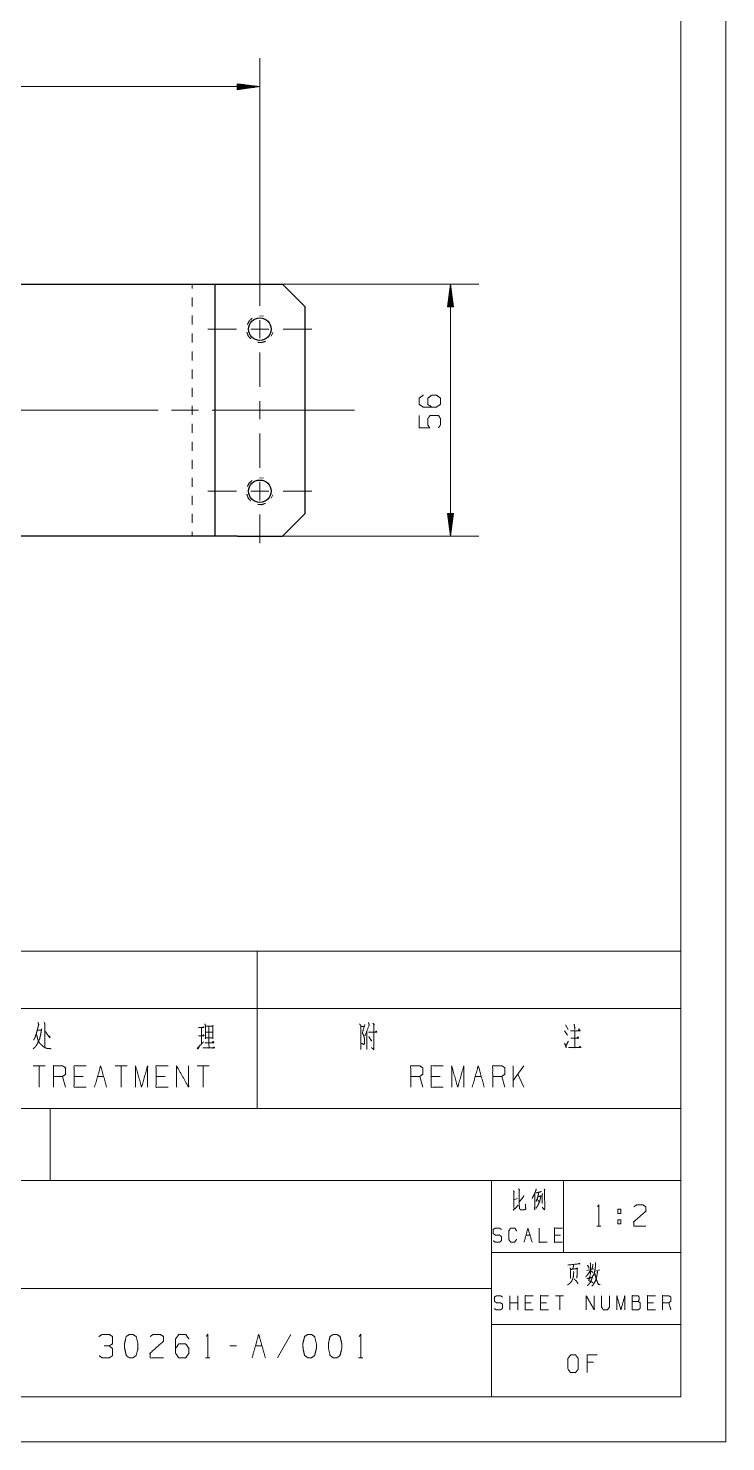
# Model space of a CAD drawing. Header units: millimetres. Extents: x 0 to 210, y 0 to 297.
# Drawn here: x 132.6 to 210, y 0 to 156.9 of the extents above; entities that cross this region are included whole.
import ezdxf

# ---------------------------------------------------------------- set-up
doc = ezdxf.new("R2010")
doc.units = ezdxf.units.MM
doc.layers.add('101', color=7, linetype='Continuous', true_color=0xffffff)

msp = doc.modelspace()

# ---------------------------------------------------------------- linework, layer by layer
at = {"layer": '101', "color": 133, "linetype": 'Continuous', "lineweight": 18}
for p, q in [((210, 0), (210, 297)), ((205, 5), (205, 292)), ((25, 37), (205, 37)), ((135, 37), (135, 29)), ((25, 29), (205, 29)), ((184, 29), (184, 5)), ((192, 29), (192, 21)), ((184, 21), (205, 21)), ((75, 17), (184, 17)), ((184, 13), (205, 13)), ((25, 5), (205, 5)), ((25, 5), (205, 5)), ((0, 0), (210, 0))]:
    msp.add_line(p, q, dxfattribs=at)
at = {"layer": '101', "color": 22, "linetype": 'Continuous', "lineweight": 18}
for p, q in [((158.29, 129.28), (158.29, 153.61)), ((155.75, 150.77), (155.78, 150.77)), ((155.75, 150.77), (155.78, 150.77)), ((158.29, 150.44), (155.75, 150.77)), ((155.75, 150.77), (155.75, 150.1)), ((155.75, 150.72), (156.17, 150.72)), ((155.75, 150.67), (156.55, 150.67)), ((78.29, 150.44), (158.29, 150.44)), ((155.75, 150.62), (156.94, 150.62)), ((155.75, 150.56), (157.32, 150.56)), ((155.75, 150.51), (157.71, 150.51)), ((155.75, 150.46), (158.1, 150.46)), ((155.75, 150.1), (158.29, 150.44)), ((155.75, 150.41), (158.1, 150.41)), ((155.75, 150.36), (157.71, 150.36)), ((155.75, 150.31), (157.32, 150.31)), ((155.75, 150.26), (156.94, 150.26)), ((155.75, 150.21), (156.55, 150.21)), ((155.75, 150.16), (156.17, 150.16)), ((155.75, 150.11), (155.78, 150.11)), ((155.75, 150.11), (155.78, 150.11)), ((150.79, 128.52), (182.61, 128.52)), ((179.44, 128.52), (179.1, 125.98)), ((179.26, 125.98), (179.26, 127.17)), ((179.31, 125.98), (179.31, 127.55)), ((179.36, 125.98), (179.36, 127.94)), ((179.41, 125.98), (179.41, 128.32)), ((179.44, 128.52), (179.44, 100.52)), ((179.77, 125.98), (179.44, 128.52)), ((179.46, 125.98), (179.46, 128.32)), ((179.51, 125.98), (179.51, 127.94)), ((179.56, 125.98), (179.56, 127.55)), ((179.61, 125.98), (179.61, 127.17)), ((179.1, 125.98), (179.77, 125.98)), ((179.11, 125.98), (179.11, 126.01)), ((179.11, 125.98), (179.11, 126.01)), ((179.16, 125.98), (179.16, 126.4)), ((179.21, 125.98), (179.21, 126.78)), ((179.66, 125.98), (179.66, 126.78)), ((179.72, 125.98), (179.72, 126.4)), ((179.77, 125.98), (179.77, 126.01)), ((179.77, 125.98), (179.77, 126.01)), ((179.1, 103.06), (179.44, 100.52)), ((179.77, 103.06), (179.1, 103.06)), ((179.11, 103.06), (179.11, 103.03)), ((179.11, 103.06), (179.11, 103.03)), ((179.16, 103.06), (179.16, 102.64)), ((179.21, 103.06), (179.21, 102.25)), ((179.26, 103.06), (179.26, 101.87)), ((179.31, 103.06), (179.31, 101.48)), ((179.36, 103.06), (179.36, 101.1)), ((179.41, 103.06), (179.41, 100.71)), ((179.44, 100.52), (179.77, 103.06)), ((179.46, 103.06), (179.46, 100.71)), ((179.51, 103.06), (179.51, 101.1)), ((179.56, 103.06), (179.56, 101.48)), ((179.61, 103.06), (179.61, 101.87)), ((179.66, 103.06), (179.66, 102.25)), ((179.72, 103.06), (179.72, 102.64)), ((179.77, 103.06), (179.77, 103.03)), ((179.77, 103.06), (179.77, 103.03)), ((150.79, 100.52), (182.61, 100.52))]:
    msp.add_line(p, q, dxfattribs=at)
at = {"layer": '101', "color": 151, "linetype": 'Continuous', "lineweight": 18}
for p, q in [((158.29, 126.11), (158.29, 129.28)), ((158.29, 122.51), (158.29, 124.52)), ((155.7, 123.52), (152.52, 123.52)), ((159.29, 123.52), (157.29, 123.52)), ((160.88, 123.52), (164.05, 123.52)), ((158.29, 117.11), (158.29, 120.93)), ((158.29, 113.51), (158.29, 115.52)), ((131.19, 114.52), (146.99, 114.52)), ((152.99, 114.52), (168.79, 114.52)), ((158.29, 108.11), (158.29, 111.93)), ((155.7, 105.52), (152.52, 105.52)), ((159.29, 105.52), (157.29, 105.52)), ((158.29, 104.51), (158.29, 106.52)), ((160.88, 105.52), (164.05, 105.52)), ((158.29, 102.93), (158.29, 99.75))]:
    msp.add_line(p, q, dxfattribs=at)
at = {"layer": '101', "color": 72, "linetype": 'Continuous', "lineweight": 25}
for p, q in [((85.79, 128.52), (150.79, 128.52)), ((153.29, 128.52), (153.29, 100.52)), ((155.79, 128.52), (160.79, 128.52)), ((163.29, 126.02), (160.79, 128.52)), ((163.29, 126.02), (163.29, 103.02)), ((160.79, 100.52), (163.29, 103.02)), ((150.79, 100.52), (85.79, 100.52)), ((155.79, 100.52), (160.79, 100.52))]:
    msp.add_line(p, q, dxfattribs=at)
at = {"layer": '101', "color": 53, "linetype": 'Continuous', "lineweight": 18}
for p, q in [((150.79, 128.02), (150.79, 128.52)), ((150.79, 126.02), (150.79, 127.02)), ((150.79, 124.02), (150.79, 125.02)), ((150.79, 122.02), (150.79, 123.02)), ((150.79, 120.02), (150.79, 121.02)), ((150.79, 118.02), (150.79, 119.02)), ((150.79, 116.02), (150.79, 117.02)), ((150.79, 114.02), (150.79, 115.02)), ((150.79, 112.02), (150.79, 113.02)), ((150.79, 110.02), (150.79, 111.02)), ((150.79, 108.02), (150.79, 109.02)), ((150.79, 106.02), (150.79, 107.02)), ((150.79, 104.02), (150.79, 105.02)), ((150.79, 102.02), (150.79, 103.02)), ((150.79, 100.52), (150.79, 101.02))]:
    msp.add_line(p, q, dxfattribs=at)
at = {"layer": '101', "color": 53, "linetype": 'Continuous', "lineweight": 13}
for p, q in [((158.68, 124.97), (158.24, 125)), ((159.54, 122.74), (159.74, 123.13)), ((158.68, 106.97), (158.24, 107)), ((159.54, 104.74), (159.74, 105.13))]:
    msp.add_line(p, q, dxfattribs=at)
at = {"layer": '101', "color": 72, "linetype": 'Continuous', "lineweight": 18}
for p, q in [((128, 54.46), (158, 54.46)), ((158, 54.46), (158, 48.11)), ((158, 54.46), (205, 54.46)), ((205, 54.46), (205, 48.11)), ((128, 48.11), (158, 48.11)), ((158, 48.11), (205, 48.11)), ((158, 48.11), (158, 37)), ((205, 48.11), (205, 37)), ((133.6, 45.68), (134.03, 45.68)), ((151.81, 45.95), (151.81, 44.13)), ((169.52, 46.1), (169.87, 46.1)), ((170.17, 45.6), (170.17, 43.53)), ((170.84, 46.45), (171.02, 46.3)), ((192.12, 45.6), (192.42, 45.12)), ((192.21, 46.3), (192.51, 45.75)), ((152.25, 45.48), (153.03, 45.48)), ((134.45, 41.74), (133.11, 41.74)), ((133.78, 41.74), (133.78, 39.36)), ((143.56, 41.74), (142.21, 41.74)), ((142.88, 41.74), (142.88, 39.36)), ((152.66, 41.74), (151.32, 41.74)), ((151.99, 41.74), (151.99, 39.36)), ((186.41, 39.36), (186.41, 41.74)), ((187.58, 41.74), (186.41, 40.09)), ((136.73, 39.36), (136.39, 40.56)), ((138.67, 40.56), (137.66, 40.56)), ((140.27, 40.56), (140.94, 40.56)), ((147.77, 40.56), (146.76, 40.56)), ((176.37, 39.36), (176.04, 40.56)), ((178.31, 40.56), (177.31, 40.56)), ((182.19, 40.56), (182.87, 40.56)), ((185.48, 39.36), (185.14, 40.56)), ((187.58, 39.36), (186.91, 40.79)), ((128, 37), (158, 37)), ((158, 37), (205, 37)), ((186.57, 26.88), (186.89, 27.01)), ((195.7, 23.93), (196.13, 23.93)), ((198.01, 24.65), (198.35, 24.65)), ((198.01, 24.65), (198.01, 24.18)), ((187.83, 22.95), (188.27, 22.95)), ((191.67, 22.95), (191, 22.95)), ((194.57, 19.02), (195.36, 19.18)), ((195.48, 18.95), (196.02, 19.08)), ((186.03, 14.64), (186.03, 16.21)), ((186.92, 14.64), (186.92, 16.21)), ((192.01, 16.21), (191.12, 16.21)), ((191.57, 16.21), (191.57, 14.64)), ((186.92, 15.43), (186.03, 15.43)), ((188.4, 15.43), (187.73, 15.43)), ((190.09, 15.43), (189.43, 15.43)), ((201.97, 15.43), (201.31, 15.43)), ((203.89, 14.64), (203.67, 15.43)), ((161.73, 11.92), (160.25, 9.3)), ((155.7, 10.63), (154.96, 10.63)), ((157.79, 10.63), (158.53, 10.63)), ((152.27, 9.3), (152.74, 9.3)), ((169.24, 9.3), (169.71, 9.3)), ((195.32, 8.85), (194.63, 8.85))]:
    msp.add_line(p, q, dxfattribs=at)
at = {"layer": '101', "color": 72, "linetype": 'Continuous', "lineweight": 25}
for centre in [(158.29, 123.52), (158.29, 105.52)]:
    msp.add_circle(centre, 1.25, dxfattribs=at)
for points, knots in [([(150.79, 128.52), (151.56, 128.52), (152.81, 128.52), (153.29, 128.52)], [0, 0, 0.309018, 0.809016, 1, 1]), ([(153.29, 128.52), (153.77, 128.52), (154.32, 128.52), (155.79, 128.52)], [0, 0, 0.190984, 0.412216, 1, 1]), ([(153.29, 100.52), (153.17, 100.52), (152.26, 100.52), (150.79, 100.52)], [0, 0, 0.048944, 0.412214, 1, 1]), ([(155.79, 100.52), (155.02, 100.52), (153.77, 100.52), (153.29, 100.52)], [0, 0, 0.309016, 0.809016, 1, 1])]:
    msp.add_open_spline(points, degree=1, knots=knots, dxfattribs=at)
at = {"layer": '101', "color": 53, "linetype": 'Continuous', "lineweight": 13}
for points, knots in [([(157.43, 124.72), (157.1, 124.43), (156.9, 124.04)], [0, 0, 0.499999, 1, 1]), ([(156.85, 123.18), (156.99, 122.77), (157.28, 122.44)], [0, 0, 0.499997, 1, 1]), ([(158.05, 122.06), (158.48, 122.03), (158.9, 122.17)], [0, 0, 0.500006, 1, 1]), ([(157.43, 106.72), (157.1, 106.43), (156.9, 106.04)], [0, 0, 0.500008, 1, 1]), ([(156.85, 105.18), (156.99, 104.77), (157.28, 104.44)], [0, 0, 0.500007, 1, 1]), ([(158.05, 104.06), (158.48, 104.03), (158.9, 104.17)], [0, 0, 0.500006, 1, 1])]:
    msp.add_open_spline(points, degree=1, knots=knots, dxfattribs=at)
at = {"layer": '101', "color": 72, "linetype": 'Continuous', "lineweight": 18}
for points, knots in [([(177.39, 114.85), (176.92, 115.17), (176.92, 115.86), (177.39, 116.2), (177.87, 116.2), (178.34, 115.86), (178.34, 115.17), (177.87, 114.85), (176.44, 114.85), (175.97, 115.17), (175.97, 115.86), (176.44, 116.2)], [0, 0, 0.076964, 0.169761, 0.248075, 0.312018, 0.390331, 0.483128, 0.560093, 0.751925, 0.82889, 0.921687, 1, 1]), ([(178.12, 112.56), (178.34, 112.89), (178.34, 113.58), (178.12, 113.92), (177.17, 113.92), (176.92, 113.58), (176.92, 112.89), (177.14, 112.56), (175.97, 112.56), (175.97, 113.92)], [0, 0, 0.062228, 0.168343, 0.230571, 0.376815, 0.441266, 0.547381, 0.609609, 0.79049, 1, 1]), ([(134.06, 45.85), (133.95, 45.12), (133.88, 44.9), (133.85, 44.73), (133.74, 44.55), (133.65, 44.35), (133.6, 44.2), (133.48, 44), (133.37, 43.85), (133.14, 43.63)], [0, 0, 0.296654, 0.39214, 0.464421, 0.547268, 0.635794, 0.700206, 0.795423, 0.869796, 1, 1]), ([(133.65, 46.55), (133.74, 46.33), (133.65, 46), (133.62, 45.83), (133.55, 45.6), (133.48, 45.35), (133.41, 45.12), (133.35, 44.93), (133.27, 44.77), (133.16, 44.6)], [0, 0, 0.116543, 0.278922, 0.364994, 0.478699, 0.603955, 0.717661, 0.817415, 0.901348, 1, 1]), ([(134.36, 46.53), (134.43, 46.35), (134.43, 43.83)], [0, 0, 0.06955, 1, 1]), ([(134.4, 45.65), (134.98, 44.85), (134.98, 45.08)], [0, 0, 0.814823, 1, 1]), ([(151.49, 45.98), (152.1, 45.98), (152.02, 46.08), (151.99, 45.95)], [0, 0, 0.704249, 0.847765, 1, 1]), ([(152.17, 46.38), (152.25, 46.22), (152.25, 44.73), (152.25, 44.85), (153.07, 44.85), (153.07, 44.73), (153.07, 46.22), (153.07, 46.13), (152.25, 46.13), (152.64, 46.13), (152.64, 43.73), (151.94, 43.73), (153.28, 43.73), (153.19, 43.78), (153.17, 43.83), (153.07, 43.67)], [0, 0, 0.016858, 0.162099, 0.174203, 0.252928, 0.265032, 0.410274, 0.419956, 0.498682, 0.536333, 0.76872, 0.837177, 0.967246, 0.977078, 0.982212, 1, 1]), ([(169.34, 46.38), (169.5, 46.22), (169.5, 43.53)], [0, 0, 0.074912, 1, 1]), ([(169.94, 46.33), (169.66, 45.37), (169.77, 45.2), (169.84, 45.02), (169.91, 44.68), (169.91, 44.25), (169.84, 44.1), (169.59, 44.23)], [0, 0, 0.379816, 0.458223, 0.530548, 0.667372, 0.830226, 0.89377, 1, 1]), ([(170.33, 46.53), (170.44, 46.3), (169.96, 45.08)], [0, 0, 0.1591, 1, 1]), ([(170.35, 45.48), (171.27, 45.48), (171.2, 45.62), (171.14, 45.5)], [0, 0, 0.752925, 0.888766, 1, 1]), ([(170.95, 46.35), (170.95, 43.53), (170.68, 43.75)], [0, 0, 0.890401, 1, 1]), ([(193.26, 45.6), (193.26, 43.75), (192.55, 43.75), (193.94, 43.75), (193.8, 43.9), (193.71, 43.75)], [0, 0, 0.426897, 0.590045, 0.912257, 0.959827, 1, 1]), ([(192.78, 45.62), (193.84, 45.62), (193.71, 45.83), (193.66, 45.65)], [0, 0, 0.717264, 0.876322, 1, 1]), ([(193.17, 46.35), (193.26, 45.87), (193.27, 45.98), (193.22, 45.75)], [0, 0, 0.592187, 0.716659, 1, 1]), ([(133.48, 45.2), (133.55, 45.02), (133.6, 44.83), (133.64, 44.65), (133.81, 44.3), (133.9, 44.2), (134.15, 43.95), (134.29, 43.83), (134.47, 43.73), (134.71, 43.65), (134.94, 43.65), (135.12, 43.63)], [0, 0, 0.075193, 0.157622, 0.228748, 0.384953, 0.438117, 0.578252, 0.653438, 0.734338, 0.837349, 0.928887, 1, 1]), ([(151.57, 43.85), (151.41, 43.6), (151.34, 43.67), (152.02, 44.38)], [0, 0, 0.214442, 0.289032, 1, 1]), ([(151.48, 45.05), (152.1, 45.05), (152.02, 45.2), (151.99, 45.08)], [0, 0, 0.676568, 0.857927, 1, 1]), ([(152.17, 44.3), (153.17, 44.3), (153.1, 44.48), (153.03, 44.33)], [0, 0, 0.739677, 0.87825, 1, 1]), ([(170.37, 45), (170.68, 44.48), (170.7, 44.58), (170.61, 44.6)], [0, 0, 0.760435, 0.886228, 1, 1]), ([(192.12, 44.23), (192.3, 43.73), (192.27, 43.95), (192.53, 44.48)], [0, 0, 0.393933, 0.563116, 1, 1]), ([(192.8, 44.8), (193.68, 44.8), (193.59, 44.95), (193.5, 44.83)], [0, 0, 0.729814, 0.873584, 1, 1]), ([(135.38, 39.36), (135.38, 41.74), (136.39, 41.74), (136.73, 41.51), (136.73, 40.79), (136.39, 40.56), (135.38, 40.56)], [0, 0, 0.400952, 0.571035, 0.639278, 0.761674, 0.829917, 1, 1]), ([(139, 39.36), (137.66, 39.36), (137.66, 41.74), (139, 41.74)], [0, 0, 0.26539, 0.73461, 1, 1]), ([(139.94, 39.36), (140.61, 41.74), (141.28, 39.36)], [0, 0, 0.5, 1, 1]), ([(144.49, 39.36), (144.49, 41.74), (145.16, 39.36), (145.83, 41.74), (145.83, 39.36)], [0, 0, 0.245192, 0.5, 0.754808, 1, 1]), ([(148.11, 39.36), (146.76, 39.36), (146.76, 41.74), (148.11, 41.74)], [0, 0, 0.26539, 0.73461, 1, 1]), ([(149.04, 39.36), (149.04, 41.74), (150.38, 39.36), (150.38, 41.74)], [0, 0, 0.317574, 0.682426, 1, 1]), ([(175.03, 39.36), (175.03, 41.74), (176.04, 41.74), (176.37, 41.51), (176.37, 40.79), (176.04, 40.56), (175.03, 40.56)], [0, 0, 0.400951, 0.571036, 0.639278, 0.761673, 0.829915, 1, 1]), ([(178.65, 39.36), (177.31, 39.36), (177.31, 41.74), (178.65, 41.74)], [0, 0, 0.265392, 0.734608, 1, 1]), ([(179.58, 39.36), (179.58, 41.74), (180.25, 39.36), (180.93, 41.74), (180.93, 39.36)], [0, 0, 0.245192, 0.5, 0.754808, 1, 1]), ([(184.13, 39.36), (184.13, 41.74), (185.14, 41.74), (185.48, 41.51), (185.48, 40.79), (185.14, 40.56), (184.13, 40.56)], [0, 0, 0.400951, 0.571036, 0.639278, 0.761673, 0.829915, 1, 1]), ([(186.41, 27.86), (186.56, 27.73), (186.47, 27.77), (186.5, 25.79), (186.41, 25.7), (186.97, 26.26)], [0, 0, 0.060255, 0.090729, 0.71461, 0.752496, 1, 1]), ([(187.01, 28.09), (187.13, 27.94), (187.08, 27.98), (187.08, 27.55), (187.08, 26.72), (187.08, 26.43), (187.08, 26.33), (187.1, 25.93), (187.14, 25.83), (187.2, 25.77), (187.33, 25.73), (187.6, 25.75), (187.79, 25.81), (187.8, 25.83), (187.77, 26.37)], [0, 0, 0.050888, 0.067372, 0.186119, 0.412301, 0.491466, 0.519738, 0.627249, 0.657961, 0.681273, 0.718989, 0.79117, 0.845839, 0.852764, 1, 1]), ([(187.08, 26.62), (187.51, 27.15), (187.58, 27.34)], [0, 0, 0.77398, 1, 1]), ([(188.97, 28.09), (188.96, 27.98), (188.78, 27.53), (188.63, 27.26), (188.52, 27.01)], [0, 0, 0.089069, 0.504979, 0.766001, 1, 1]), ([(188.81, 27.53), (188.8, 25.77), (188.78, 25.89), (188.78, 25.91), (188.8, 26.1)], [0, 0, 0.841012, 0.900786, 0.910681, 1, 1]), ([(189.22, 27.61), (189.23, 27.57), (189.16, 27.28), (189.09, 27.01), (189.01, 26.82), (188.96, 26.68)], [0, 0, 0.044894, 0.350479, 0.635591, 0.840224, 1, 1]), ([(189.22, 27.22), (189.51, 27.28), (189.48, 27.34), (189.45, 27.11), (189.4, 26.91), (189.37, 26.74), (189.31, 26.57), (189.23, 26.43), (189.16, 26.26), (189.09, 26.14), (189.01, 25.99), (188.96, 25.93)], [0, 0, 0.158182, 0.194476, 0.315843, 0.429568, 0.518472, 0.611327, 0.697145, 0.792857, 0.869066, 0.954883, 1, 1]), ([(188.99, 27.67), (189.01, 27.65), (189.04, 27.65), (189.56, 27.77), (189.51, 27.77), (189.44, 27.73)], [0, 0, 0.049781, 0.090425, 0.822292, 0.883256, 1, 1]), ([(189.07, 26.91), (189.2, 26.78), (189.23, 26.68)], [0, 0, 0.6273, 1, 1]), ([(189.86, 28.06), (189.92, 27.98), (189.89, 27.96), (189.91, 25.91), (189.91, 25.89), (189.89, 25.77), (189.86, 25.73), (189.63, 26.04), (189.86, 25.75), (189.89, 25.83)], [0, 0, 0.031371, 0.042462, 0.676474, 0.682878, 0.721568, 0.737253, 0.857567, 0.972831, 1, 1]), ([(189.64, 27.51), (189.67, 27.46), (189.64, 27.44), (189.64, 26.45), (189.63, 26.55), (189.64, 26.68)], [0, 0, 0.038712, 0.066084, 0.824707, 0.904517, 1, 1]), ([(195.77, 26.1), (195.91, 26.3), (195.91, 23.93)], [0, 0, 0.09349, 1, 1]), ([(198.01, 25.35), (198.01, 25.83), (198.35, 25.83), (198.35, 25.35), (198.01, 25.35)], [0, 0, 0.292908, 0.5, 0.792908, 1, 1]), ([(199.8, 26.08), (200.11, 26.3), (200.8, 26.3), (201.14, 26.08), (201.14, 25.6), (199.78, 24.4), (199.8, 23.93), (201.14, 23.93)], [0, 0, 0.069691, 0.192979, 0.265274, 0.350227, 0.67474, 0.759753, 1, 1]), ([(184.2, 22.3), (184.42, 22.15), (184.88, 22.15), (185.1, 22.32), (185.1, 22.78), (184.88, 22.95), (184.43, 22.95), (184.2, 23.09), (184.2, 23.57), (184.43, 23.72), (184.88, 23.72), (185.1, 23.57)], [0, 0, 0.068033, 0.184053, 0.254519, 0.372335, 0.442802, 0.555844, 0.62637, 0.748394, 0.81892, 0.931963, 1, 1]), ([(186.79, 22.47), (186.56, 22.15), (186.13, 22.15), (185.91, 22.47), (185.91, 23.41), (186.13, 23.72), (186.58, 23.72), (186.8, 23.41)], [0, 0, 0.114566, 0.243364, 0.357934, 0.638584, 0.753153, 0.88543, 1, 1]), ([(187.61, 22.15), (188.05, 23.72), (188.5, 22.15)], [0, 0, 0.499999, 1, 1]), ([(189.3, 23.72), (189.3, 22.15), (190.19, 22.15)], [0, 0, 0.638737, 1, 1]), ([(191.89, 22.15), (191, 22.15), (191, 23.72), (191.89, 23.72)], [0, 0, 0.265388, 0.734612, 1, 1]), ([(198.35, 24.65), (198.35, 24.18), (198.01, 24.18)], [0, 0, 0.585816, 1, 1]), ([(193.11, 18.91), (193.14, 18.79), (193.12, 18.75), (193.11, 18.46), (193.06, 18.21), (193.02, 18.06), (192.95, 17.92), (192.86, 17.77), (192.71, 17.61), (192.56, 17.48), (192.45, 17.42)], [0, 0, 0.073226, 0.098425, 0.264943, 0.409701, 0.496587, 0.589742, 0.686971, 0.813796, 0.923946, 1, 1]), ([(192.48, 19.62), (193.82, 19.76), (193.76, 19.78), (193.62, 19.76)], [0, 0, 0.865803, 0.905501, 1, 1]), ([(192.74, 19.29), (192.77, 19.12), (192.78, 18.69), (192.78, 18.11), (192.77, 18.19), (192.77, 18.33)], [0, 0, 0.119124, 0.427225, 0.837795, 0.897357, 1, 1]), ([(192.77, 19.12), (193.56, 19.24), (193.52, 19.29), (193.5, 18.93), (193.5, 18.56), (193.49, 18.33), (193.47, 18.15), (193.46, 18.23), (193.49, 18.42)], [0, 0, 0.351979, 0.378529, 0.533489, 0.697424, 0.797813, 0.880033, 0.917027, 1, 1]), ([(193.09, 19.68), (193.12, 19.55), (193.02, 19.16)], [0, 0, 0.238945, 1, 1]), ([(194.98, 19.04), (194.85, 18.81), (194.72, 18.6), (194.58, 18.44), (194.45, 18.29)], [0, 0, 0.287233, 0.555137, 0.786183, 1, 1]), ([(194.66, 19.6), (194.79, 19.37), (194.82, 19.22)], [0, 0, 0.640218, 1, 1]), ([(194.96, 19.87), (194.99, 19.72), (194.99, 18.58), (194.96, 18.73), (194.99, 18.85)], [0, 0, 0.094654, 0.823642, 0.918295, 1, 1]), ([(194.99, 19), (195.17, 18.87), (195.26, 18.77)], [0, 0, 0.613114, 1, 1]), ([(195.26, 19.72), (195.26, 19.62), (195.14, 19.14)], [0, 0, 0.174306, 1, 1]), ([(195.77, 18.95), (195.73, 18.6), (195.68, 18.35), (195.64, 18.15), (195.58, 17.96), (195.46, 17.71), (195.36, 17.53), (195.24, 17.36), (195.15, 17.28)], [0, 0, 0.194372, 0.332632, 0.448612, 0.555646, 0.70616, 0.822691, 0.933849, 1, 1]), ([(195.56, 19.91), (195.56, 19.78), (195.55, 19.55), (195.51, 19.27), (195.46, 18.95), (195.4, 18.71), (195.33, 18.48), (195.32, 18.42)], [0, 0, 0.081859, 0.232245, 0.425428, 0.632112, 0.800315, 0.957949, 1, 1]), ([(193.18, 18.06), (193.38, 17.88), (193.5, 17.75), (193.56, 17.67), (193.6, 17.51), (193.52, 17.71)], [0, 0, 0.292978, 0.473572, 0.580854, 0.762109, 1, 1]), ([(194.57, 18.11), (195.2, 18.25), (195.21, 18.44), (195.21, 18.35), (195.14, 18.11), (195.04, 17.84), (194.93, 17.63), (194.82, 17.51), (194.72, 17.38), (194.64, 17.32)], [0, 0, 0.304469, 0.392577, 0.431617, 0.55371, 0.68947, 0.798366, 0.878841, 0.95475, 1, 1]), ([(194.95, 18.46), (194.79, 17.88), (194.89, 17.84), (195.01, 17.8), (195.13, 17.73), (195.27, 17.65)], [0, 0, 0.529111, 0.626299, 0.735529, 0.852099, 1, 1]), ([(195.45, 18.69), (195.48, 18.64), (195.62, 18.06), (195.73, 17.8), (195.83, 17.51), (195.86, 17.44), (196.08, 17.46), (195.86, 17.48), (195.78, 17.61)], [0, 0, 0.026719, 0.34174, 0.493478, 0.65546, 0.691638, 0.807834, 0.92403, 1, 1]), ([(184.32, 14.79), (184.54, 14.64), (185, 14.64), (185.22, 14.8), (185.22, 15.27), (185, 15.43), (184.56, 15.43), (184.32, 15.58), (184.32, 16.06), (184.56, 16.21), (185, 16.21), (185.22, 16.06)], [0, 0, 0.068037, 0.184053, 0.254519, 0.372335, 0.442801, 0.555843, 0.62637, 0.748394, 0.81892, 0.931963, 1, 1]), ([(188.62, 14.64), (187.73, 14.64), (187.73, 16.21), (188.62, 16.21)], [0, 0, 0.265391, 0.734609, 1, 1]), ([(190.32, 14.64), (189.43, 14.64), (189.43, 16.21), (190.32, 16.21)], [0, 0, 0.265391, 0.734609, 1, 1]), ([(194.52, 14.64), (194.52, 16.21), (195.41, 14.64), (195.41, 16.21)], [0, 0, 0.317574, 0.682426, 1, 1]), ([(196.21, 16.21), (196.21, 14.95), (196.43, 14.64), (196.87, 14.64), (197.1, 14.95), (197.1, 16.21)], [0, 0, 0.33715, 0.438597, 0.557783, 0.66285, 1, 1]), ([(197.91, 14.64), (197.91, 16.21), (198.36, 14.64), (198.8, 16.21), (198.8, 14.64)], [0, 0, 0.245192, 0.5, 0.754808, 1, 1]), ([(199.61, 15.58), (199.61, 16.21), (200.28, 16.21), (200.38, 16.06), (200.38, 15.75), (200.28, 15.58), (199.61, 15.58), (199.61, 14.64), (200.26, 14.64), (200.49, 14.79), (200.49, 15.43), (200.28, 15.58)], [0, 0, 0.115918, 0.238848, 0.272469, 0.330428, 0.366583, 0.489513, 0.66339, 0.784161, 0.833486, 0.952454, 1, 1]), ([(202.2, 14.64), (201.31, 14.64), (201.31, 16.21), (202.2, 16.21)], [0, 0, 0.265388, 0.734612, 1, 1]), ([(203, 14.64), (203, 16.21), (203.67, 16.21), (203.89, 16.06), (203.89, 15.58), (203.67, 15.43), (203, 15.43)], [0, 0, 0.400954, 0.571038, 0.639279, 0.761675, 0.829916, 1, 1]), ([(141.56, 10.63), (141.93, 10.88), (141.93, 11.68), (141.56, 11.92), (140.8, 11.92), (140.43, 11.68)], [0, 0, 0.153876, 0.429853, 0.583729, 0.846124, 1, 1]), ([(144.19, 9.3), (144.56, 9.58), (144.76, 10.35), (144.76, 10.88), (144.56, 11.68), (144.19, 11.92), (143.82, 11.92), (143.45, 11.68), (143.26, 10.88), (143.28, 10.35), (143.45, 9.58), (143.82, 9.3), (144.19, 9.3)], [0, 0, 0.067525, 0.183971, 0.260583, 0.380943, 0.446141, 0.500305, 0.565504, 0.685863, 0.762529, 0.878309, 0.945836, 1, 1]), ([(146.11, 11.68), (146.46, 11.92), (147.22, 11.92), (147.59, 11.68), (147.59, 11.15), (146.09, 9.83), (146.11, 9.3), (147.59, 9.3)], [0, 0, 0.069693, 0.192977, 0.265274, 0.350227, 0.67474, 0.759752, 1, 1]), ([(148.93, 10.35), (149.29, 10.88), (150.05, 10.88), (150.42, 10.35), (150.42, 9.83), (150.05, 9.3), (149.29, 9.3), (148.93, 9.83), (148.93, 11.4), (149.29, 11.92), (150.05, 11.92), (150.42, 11.4)], [0, 0, 0.076964, 0.169761, 0.248073, 0.312018, 0.390331, 0.483128, 0.560092, 0.751927, 0.82889, 0.921687, 1, 1]), ([(152.35, 11.7), (152.5, 11.92), (152.5, 9.3)], [0, 0, 0.093489, 1, 1]), ([(157.42, 9.3), (158.16, 11.92), (158.9, 9.3)], [0, 0, 0.5, 1, 1]), ([(164, 9.3), (164.37, 9.58), (164.56, 10.35), (164.56, 10.88), (164.37, 11.68), (164, 11.92), (163.62, 11.92), (163.25, 11.68), (163.06, 10.88), (163.08, 10.35), (163.25, 9.58), (163.62, 9.3), (164, 9.3)], [0, 0, 0.067525, 0.183971, 0.260583, 0.380942, 0.44614, 0.500306, 0.565504, 0.685863, 0.762528, 0.878309, 0.945834, 1, 1]), ([(166.82, 9.3), (167.19, 9.58), (167.39, 10.35), (167.39, 10.88), (167.19, 11.68), (166.82, 11.92), (166.45, 11.92), (166.08, 11.68), (165.89, 10.88), (165.91, 10.35), (166.08, 9.58), (166.45, 9.3), (166.82, 9.3)], [0, 0, 0.067525, 0.183971, 0.260583, 0.380942, 0.44614, 0.500306, 0.565504, 0.685863, 0.762528, 0.878309, 0.945834, 1, 1]), ([(169.32, 11.7), (169.48, 11.92), (169.48, 9.3)], [0, 0, 0.093489, 1, 1]), ([(140.45, 9.55), (140.8, 9.3), (141.56, 9.3), (141.93, 9.55), (141.93, 10.35), (141.56, 10.63), (140.99, 10.63)], [0, 0, 0.124122, 0.343687, 0.472447, 0.703377, 0.836734, 1, 1]), ([(192.78, 7.67), (193.34, 7.67), (193.62, 8.06), (193.62, 9.24), (193.34, 9.64), (192.78, 9.64), (192.49, 9.24), (192.49, 8.06), (192.78, 7.67)], [0, 0, 0.102686, 0.191621, 0.409478, 0.498413, 0.601099, 0.691621, 0.909478, 1, 1]), ([(194.63, 7.67), (194.63, 9.64), (195.74, 9.64)], [0, 0, 0.638731, 1, 1])]:
    msp.add_open_spline(points, degree=1, knots=knots, dxfattribs=at)
at = {"layer": '101', "color": 151, "linetype": 'Continuous', "lineweight": 18}
msp.add_open_spline([(148.49, 114.52), (151.49, 114.52)], degree=1, dxfattribs=at)
at = {"layer": '101', "color": 72, "linetype": 'Continuous', "lineweight": 18}
msp.add_open_spline([(181.86, 39.36), (182.53, 41.74), (183.2, 39.36)], degree=1, dxfattribs=at)

doc.saveas('drawing.dxf')
